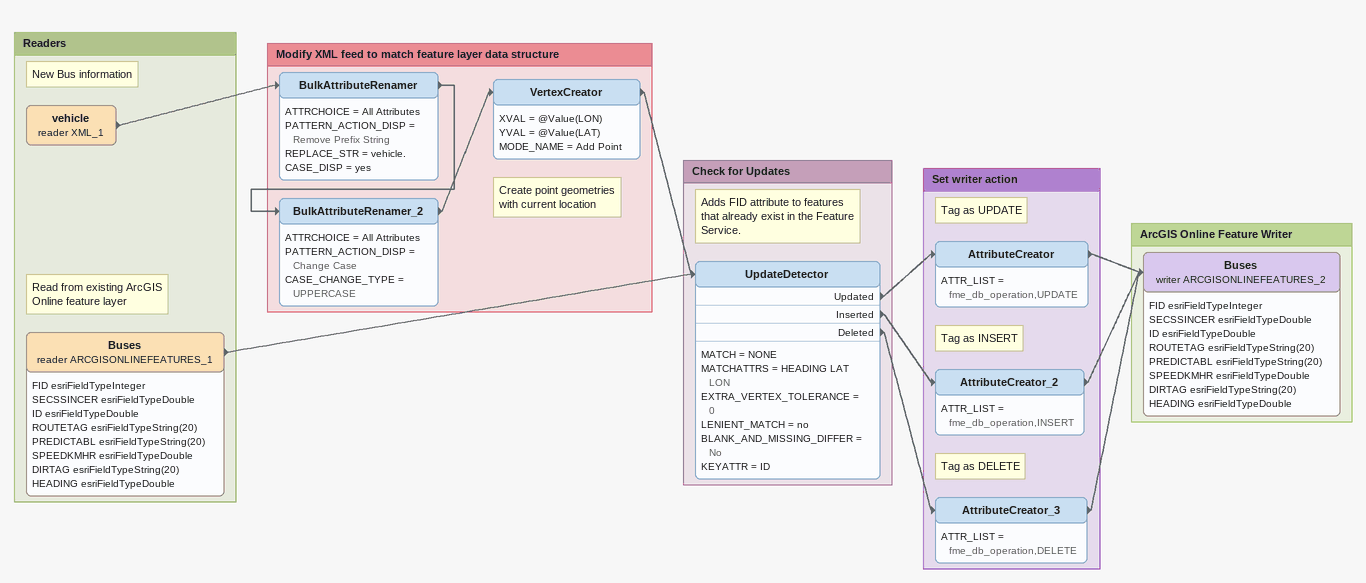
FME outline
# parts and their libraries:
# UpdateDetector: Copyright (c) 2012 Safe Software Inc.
Bookmark: Readers
Note: New Bus information
vehicle (reader XML_1)
    -> BulkAttributeRenamer
Note: Read from existing ArcGIS / Online feature layer
Buses (reader ARCGISONLINEFEATURES_1)
    attributes: FID esriFieldTypeInteger, SECSSINCER esriFieldTypeDouble, ID esriFieldTypeDouble, ROUTETAG esriFieldTypeString(20), PREDICTABL esriFieldTypeString(20), SPEEDKMHR esriFieldTypeDouble, DIRTAG esriFieldTypeString(20), HEADING esriFieldTypeDouble
    -> UpdateDetector

Bookmark: Modify XML feed to match feature layer data structure
BulkAttributeRenamer
    ATTRCHOICE = All Attributes
    PATTERN_ACTION_DISP = Remove Prefix String
    REPLACE_STR = vehicle.
    CASE_DISP = yes
    -> BulkAttributeRenamer_2
BulkAttributeRenamer_2
    ATTRCHOICE = All Attributes
    PATTERN_ACTION_DISP = Change Case
    CASE_CHANGE_TYPE = UPPERCASE
    -> VertexCreator
Note: Create point geometries / with current location
VertexCreator
    XVAL = @Value(LON)
    YVAL = @Value(LAT)
    MODE_NAME = Add Point
    -> UpdateDetector

Bookmark: Check for Updates
Note: Adds FID attribute to features / that already exist in the Feature / Service.
UpdateDetector
    MATCH = NONE
    MATCHATTRS = HEADING LAT LON
    EXTRA_VERTEX_TOLERANCE = 0
    LENIENT_MATCH = no
    BLANK_AND_MISSING_DIFFER = No
    KEYATTR = ID
    Updated -> AttributeCreator
    Inserted -> AttributeCreator_2
    Deleted -> AttributeCreator_3

Bookmark: Set writer action
Note: Tag as UPDATE
AttributeCreator
    ATTR_LIST = fme_db_operation,UPDATE
    -> Buses (writer ARCGISONLINEFEATURES_2)
Note: Tag as INSERT
AttributeCreator_2
    ATTR_LIST = fme_db_operation,INSERT
    -> Buses (writer ARCGISONLINEFEATURES_2)
Note: Tag as DELETE
AttributeCreator_3
    ATTR_LIST = fme_db_operation,DELETE
    -> Buses (writer ARCGISONLINEFEATURES_2)

Bookmark: ArcGIS Online Feature Writer
Buses (writer ARCGISONLINEFEATURES_2)
    attributes: FID esriFieldTypeInteger, SECSSINCER esriFieldTypeDouble, ID esriFieldTypeDouble, ROUTETAG esriFieldTypeString(20), PREDICTABL esriFieldTypeString(20), SPEEDKMHR esriFieldTypeDouble, DIRTAG esriFieldTypeString(20), HEADING esriFieldTypeDouble
